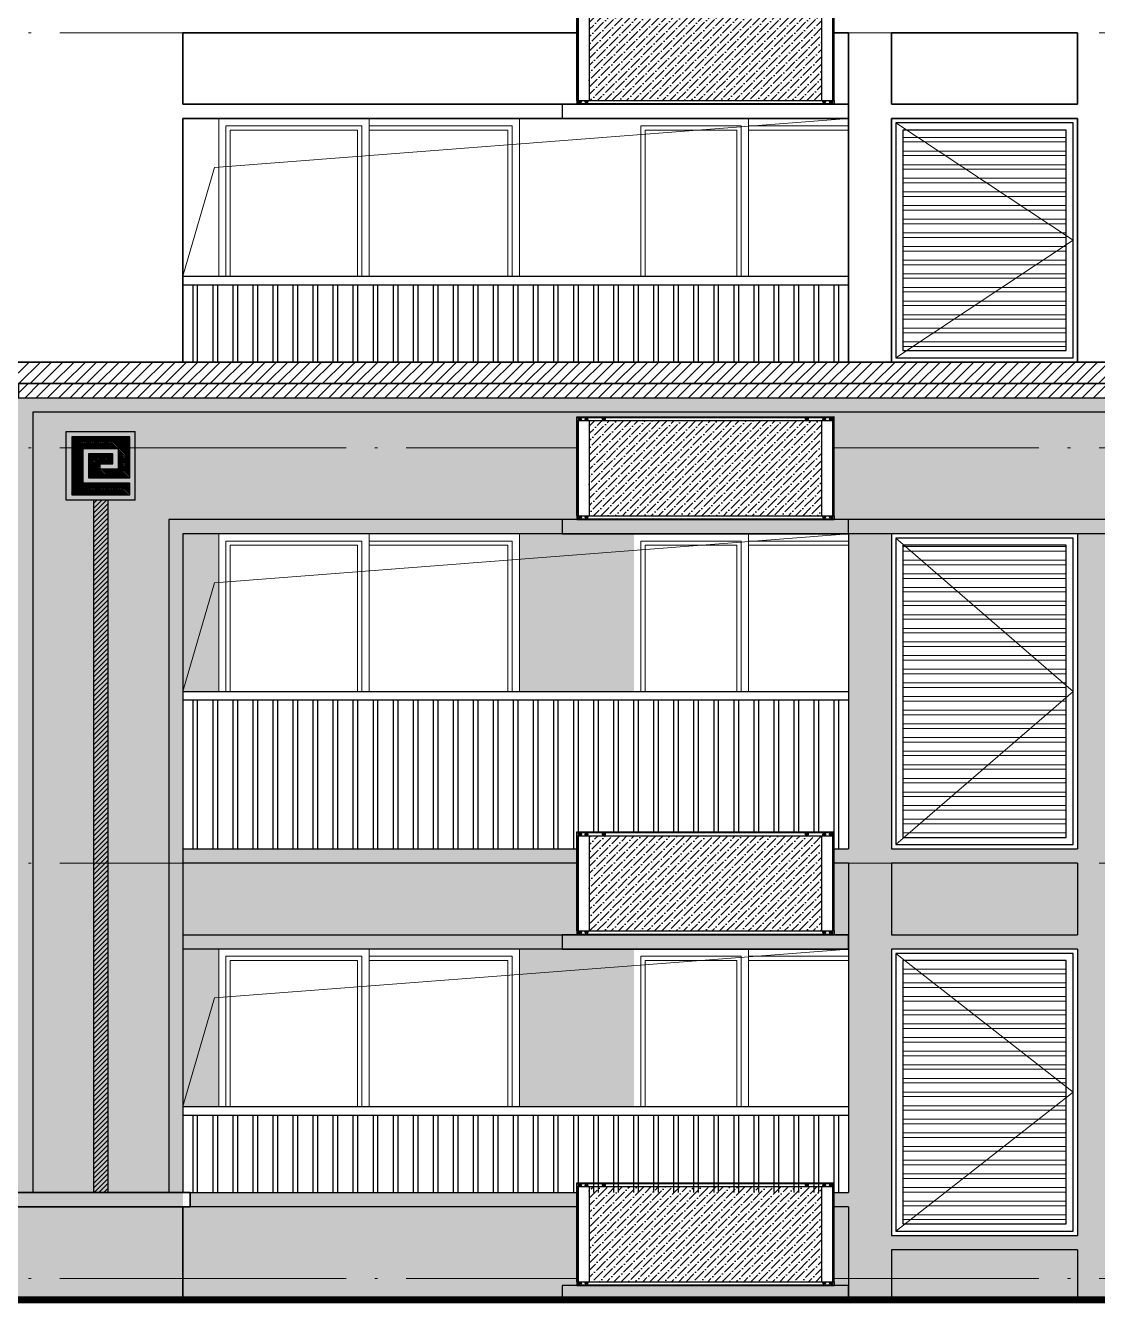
# Model space of a CAD drawing. Extents: x -518115 to 389031, y -209821 to 1628073.
# Drawn here: x 40917 to 48406, y 123274 to 132199 of the extents above; entities that cross this region are included whole.
import ezdxf
from ezdxf.xclip import XClip

# ---------------------------------------------------------------- set-up
doc = ezdxf.new("R2010")
doc.units = 0
doc.header["$LTSCALE"] = 1000
doc.header["$MEASUREMENT"] = 0
doc.header["$XCLIPFRAME"] = 0
doc.linetypes.add('DOTE', pattern=[2.4200000000000004, 2, -0.2, 0.02, -0.2])
for name, color, linetype in [('3-剖面填充（细）', 250, 'Continuous'), ('5-平立面看线1', 45, 'Continuous'), ('Stair-栏杆', 142, 'Continuous'), ('修改标示', 212, 'Continuous'), ('看线', 251, 'Continuous'), ('立面', 73, 'Continuous')]:
    doc.layers.add(name, color=color, linetype=linetype)
for name, color, linetype, lineweight in [('DOTE', 19, 'DOTE', 9), ('WALL', 9, 'Continuous', 40), ('WINDOW', 144, 'Continuous', 15), ('立面-中轮廓线', 213, 'Continuous', 35), ('立面-普通轮廓', 7, 'Continuous', 18), ('立面-洞口示意', 152, 'Continuous', 13), ('立面-窗', 129, 'Continuous', 30), ('立面-窗开启线', 250, 'Continuous', 13)]:
    doc.layers.add(name, color=color, linetype=linetype, lineweight=lineweight)
pattern_1 = [(180, (-1300.000000000698, -2250.037416705163), (-7.105427357601002e-15, -95.25), []), (180, (-1331.750013714773, -2218.287402991074), (-7.105427357601002e-15, -95.25), [])]

# ---------------------------------------------------------------- blocks, each defined once
blk = doc.blocks.new('A$C6E765447')
at = {"layer": '3-剖面填充（细）'}
h = blk.add_hatch(dxfattribs=at)
h.set_pattern_fill('ANSI31', color=251, scale=5)
h.set_pattern_definition([(45, (0, 0), (-5.612660075668221, 5.612660075668221), [])])
h.paths.add_polyline_path([(752.4873256832362, 98.34558459406254), (752.488500122385, 501.7472126909997), (347.5151471169665, 501.7472126909997), (347.5151471169665, 216.5989486103435), (634.9753073384053, 216.5980891659856), (634.9759096482303, 383.8731053103693), (465.0597000622656, 383.8735327089671), (465.0594519505976, 314.8372825471452), (554.621606254601, 314.8370157694444), (554.6215028543957, 276.4907131245126), (427.4766364826356, 276.4910335540771), (427.4770903480239, 421.8491470410954), (672.5587241169998, 421.8485611676006), (672.5579672014575, 178.2518236484611), (347.5151471169665, 178.2525947944113), (347.5151471169665, 98.34674059426987)])
at = {"layer": '立面'}
for p, q in [((309.9311556662433, 60.00056258006953), (309.9324931035517, 540.0905675082467)), ((790.070138166775, 540.07518442336), (309.9324931035517, 540.0905675082467)), ((790.0688443301478, 59.9992481044028), (790.070138166775, 540.07518442336)), ((347.514283454977, 216.5989486129256), (347.5151471169665, 501.7472126909997)), ((347.5151471169665, 501.7472126909997), (752.4885001661023, 501.7622289133724)), ((752.4885001661023, 501.7622289133724), (752.4873256832361, 98.34558459406253)), ((427.4770903480239, 421.8491470410954), (427.4766364826355, 276.4910335540771)), ((672.5587241169997, 421.8485611676006), (427.4770903480239, 421.8491470410954)), ((465.0594519505976, 314.8372825471452), (465.0597000622656, 383.8735327089671)), ((465.0597000622656, 383.8735327089671), (634.9759096482303, 383.8731053103693)), ((634.9759096482303, 383.8731053103693), (634.9753073384054, 216.5980891659856)), ((672.5579672014574, 178.2518236484611), (672.5587241169997, 421.8485611676006)), ((427.4766364826355, 276.4910335540771), (554.6215028543957, 276.4907131245127)), ((554.6216062546009, 314.8370157694444), (465.0594519505976, 314.8372825471452)), ((554.6215028543957, 276.4907131245127), (554.6216062546009, 314.8370157694444)), ((634.9753073384054, 216.5980891659856), (347.514283454977, 216.5989486129256)), ((347.5139713321114, 98.3467405976262), (347.5141790736234, 178.2525947967079)), ((752.4873256832361, 98.34558459406253), (347.5139713321114, 98.3467405976262)), ((347.5141790736234, 178.2525947967079), (672.5579672014574, 178.2518236484611)), ((309.9311556662433, 60.00056258006953), (790.0688443301478, 59.9992481044028))]:
    blk.add_line(p, q, dxfattribs=at)
blk = doc.blocks.new('A$C36833A54')
at = {"layer": '立面-窗开启线', "ltscale": 0.5, "true_color": 0x88471b}
h = blk.add_hatch(dxfattribs=at)
h.set_pattern_fill('ANSI32', color=36, scale=20, angle=135)
h.set_pattern_definition(pattern_1)
edge = h.paths.add_edge_path()
edge.add_line((-80, -41.00314468541183), (-80.00000000069849, -1920.037416705163))
edge.add_line((-80.00000000069849, -1920.037416705163), (-1213.078702175291, -1920.037416705163))
edge.add_line((-1220.000000000698, -1920.037416705163), (-1220, -80))
edge.add_line((-1220, -80), (-80, -80))
at = {"layer": '立面-普通轮廓'}
blk.add_lwpolyline([(-1300.000000000698, -2000.037416705163), (-6.984919309616089e-10, -2000.037416705163), (0, 0), (-1300, 0)], close=True, dxfattribs=at)
at = {"layer": '立面-窗'}
for points in [[(-1270.000000000698, -1970.037416705163), (-30.00000000069849, -1970.037416705163), (-30, -30), (-1270, -30)], [(-1220.000000000698, -1920.037416705163), (-80.00000000069849, -1920.037416705163), (-80, -80), (-1220, -80)]]:
    blk.add_lwpolyline(points, close=True, dxfattribs=at)
at = {"layer": '立面-窗开启线', "ltscale": 0.5}
blk.add_lwpolyline([(-1270, -30), (-29.99999999965075, -1000.018708352582), (-1269.999999999651, -1970.037416705512)], dxfattribs=at)
blk = doc.blocks.new('GDGTFHFHFGHB')
at = {"layer": '立面-中轮廓线'}
for points in [[(453966.5855202381, 35276.0000000002), (449316.5855039455, 35275.99999999977)], [(455566.5855061849, 35275.99999999832), (454266.5855063038, 35275.9999999982)]]:
    blk.add_lwpolyline(points, dxfattribs=at)
blk = doc.blocks.new('A$C74FB5F66')
at = {"layer": '立面-窗开启线', "ltscale": 0.5, "true_color": 0x88471b}
h = blk.add_hatch(dxfattribs=at)
h.set_pattern_fill('ANSI32', color=36, scale=20, angle=135)
h.set_pattern_definition(pattern_1)
edge = h.paths.add_edge_path()
edge.add_line((-80, -41.00314468541183), (-80.00000000069849, -1620.037416705163))
edge.add_line((-80.00000000069849, -1620.037416705163), (-1220.000000000698, -1620.037416705163))
edge.add_line((-1220.000000000698, -1614.431850321605), (-1220, -80))
edge.add_line((-1220, -80), (-80, -80))
at = {"layer": '立面-普通轮廓'}
blk.add_lwpolyline([(-1300.000000000698, -1700.037416705163), (-6.984919309616089e-10, -1700.037416705163), (0, 0), (-1300, 0)], close=True, dxfattribs=at)
at = {"layer": '立面-窗'}
for points in [[(-1270.000000000698, -1670.037416705163), (-30.00000000069849, -1670.037416705163), (-30, -30), (-1270, -30)], [(-1220.000000000698, -1620.037416705163), (-80.00000000069849, -1620.037416705163), (-80, -80), (-1220, -80)]]:
    blk.add_lwpolyline(points, close=True, dxfattribs=at)
at = {"layer": '立面-窗开启线', "ltscale": 0.5}
blk.add_lwpolyline([(-1270, -30), (-29.99999999953434, -850.0187083532765), (-1269.999999999651, -1670.037416705512)], dxfattribs=at)
blk = doc.blocks.new('A$C41BE1890')
at = {"layer": 'WINDOW'}
blk.add_line((-1050.000142690842, 2299.999999992666), (-1050.000142690842, 0), dxfattribs=at)
for points in [[(-2050.000285381684, 2249.999999992666), (-1100.000142690784, 2249.999999992608), (-1100.000142690784, 49.99999999994179), (-2050.000285381684, 50)], [(-49.99999999988358, 2249.999999992666), (-1050.000142690784, 2249.999999992608), (-1050.000142690784, 49.99999999994179), (-49.99999999988358, 50)]]:
    blk.add_lwpolyline(points, close=True, dxfattribs=at)
at = {"layer": 'WINDOW', "color": 250}
blk.add_lwpolyline([(-2020.000285381684, 2219.999999992666), (-1130.000142690784, 2219.999999992608), (-1130.000142690784, 79.99999999994179), (-2020.000285381684, 80)], close=True, dxfattribs=at)
blk.add_lwpolyline([(-1050.000142690842, 80), (-79.99999999988358, 80), (-79.99999999988358, 2219.999999992666), (-1050.000142690842, 2219.999999992666)], dxfattribs=at)
at = {"layer": '立面-普通轮廓'}
blk.add_lwpolyline([(-2100.000285381684, 2299.999999992666), (0, 2299.999999992666), (0, 0), (-2100.000285381684, 0)], close=True, dxfattribs=at)
blk = doc.blocks.new('A$C28396737')
at = {"layer": 'WINDOW'}
blk.add_line((-800.000142690842, 2299.999999992666), (-800.000142690842, 0), dxfattribs=at)
for points in [[(-1550.000285381684, 2249.999999992666), (-850.0001426907838, 2249.999999992608), (-850.0001426907838, 49.99999999994179), (-1550.000285381684, 50)], [(-49.99999999988358, 2249.999999992666), (-800.0001426907838, 2249.999999992608), (-800.0001426907838, 49.99999999994179), (-49.99999999988358, 50)]]:
    blk.add_lwpolyline(points, close=True, dxfattribs=at)
at = {"layer": 'WINDOW', "color": 250}
blk.add_lwpolyline([(-1520.000285381684, 2219.999999992666), (-880.0001426907838, 2219.999999992608), (-880.0001426907838, 79.99999999994179), (-1520.000285381684, 80)], close=True, dxfattribs=at)
blk.add_lwpolyline([(-800.000142690842, 80), (-79.99999999988358, 80), (-79.99999999988358, 2219.999999992666), (-800.000142690842, 2219.999999992666)], dxfattribs=at)
at = {"layer": '立面-普通轮廓'}
blk.add_lwpolyline([(-1600.000285381684, 2299.999999992666), (0, 2299.999999992666), (0, 0), (-1600.000285381684, 0)], close=True, dxfattribs=at)
blk = doc.blocks.new('A$C0FC9229A')
at = {"color": 164}
blk.add_wipeout([(1079.579837211702, 1056.4612844407857), (1079.0798372109443, 1056.961284441528), (-922.9201627899898, 1056.9612844389592), (-923.4201627882102, 1056.4612844407295), (-923.4201627881281, 1026.9612844414949), (-921.9201627881267, 1026.9612844417134), (-921.9201627881266, 286.96128444166413), (-923.4201627881263, 286.96128444170995), (-923.4201627882101, 257.4612844426099), (-922.92016278999, 256.96128444438006), (1079.0798372109446, 256.96128444187), (1079.5798372117024, 257.4612844426122), (1079.5798372118738, 286.9612844416141), (1078.0798372118734, 286.961284441712), (1078.0798372118734, 1026.9612844416044), (1079.5798372118675, 1026.9612844419455)], dxfattribs=at).translate(0, 0, -1e-08).dxf.layer = 'WALL'
h = blk.add_hatch()
h.set_pattern_fill('ANSI36', color=164, scale=25, style=0)
h.set_pattern_definition([(45, (0, 0), (21.04747528375584, 77.17407604043804), [99.21875, -19.84375, 0, -19.84375])])
h.paths.add_polyline_path([(982.5813084756956, 286.9612844416974), (982.5813084756956, 1026.961284441697), (-825.9216340542771, 1026.961284441671), (-825.9216340542771, 286.9612844416711)])
for p, q in [((-923.4201627881266, 1026.96128444167), (-923.4201627881266, 1056.461284440738)), ((-923.4201627881266, 1056.461284440738), (-922.9201627899893, 1056.461284440738)), ((-923.4201627881266, 1051.754177659896), (1079.579837211873, 1051.754177659925)), ((-923.4201627881266, 1026.96128444167), (1079.579837211873, 1026.961284441699)), ((-922.9201627899893, 1056.961284441553), (1079.079837210942, 1056.961284441582)), ((-922.9201627899893, 1026.96128444167), (-922.9201627899893, 1056.961284441553)), ((-922.9201627899893, 1056.814837830636), (1079.079837210942, 1056.814837830665)), ((-922.9201627899893, 1052.107731049909), (1079.079837210942, 1052.107731049939)), ((-921.9201627881266, 286.9612844416697), (-921.9201627881266, 1026.96128444167)), ((-921.5666091800667, 1026.96128444167), (-921.5666091800667, 286.9613622748584)), ((-921.0716340537183, 286.9612844416697), (-921.0716340537183, 1026.96128444167)), ((-912.068080663681, 1026.96128444167), (-912.068080663681, 286.9612844416697)), ((-911.9201627885923, 1056.814837830636), (-911.9201627885923, 1026.96128444167)), ((-911.7145272712223, 1026.96128444167), (-911.7145272712223, 286.9612844416697)), ((-896.9201627885923, 1039.848035787727), (-899.4201627899893, 1038.404660114698)), ((-899.4201627899893, 1038.404660114698), (-899.4201627899893, 1035.517908768525)), ((-899.4201627899893, 1035.517908768525), (-896.9201627885923, 1034.074533095496)), ((-896.9201627885923, 1029.606468328537), (-896.9201627885923, 1044.316100554686)), ((-894.4201627899893, 1038.404660114698), (-896.9201627885923, 1039.848035787727)), ((-896.9201627885923, 1034.074533095496), (-894.4201627899893, 1035.517908768525)), ((-894.4201627899893, 1035.517908768525), (-894.4201627899893, 1038.404660114698)), ((-846.9201627885923, 1039.848035787727), (-849.4201627899893, 1038.404660114698)), ((-849.4201627899893, 1038.404660114698), (-849.4201627899893, 1035.517908768525)), ((-849.4201627899893, 1035.517908768525), (-846.9201627885923, 1034.074533095496)), ((-846.9201627885923, 1029.606468328537), (-846.9201627885923, 1044.316100554686)), ((-844.4201627899893, 1038.404660114698), (-846.9201627885923, 1039.848035787727)), ((-846.9201627885923, 1034.074533095496), (-844.4201627899893, 1035.517908768525)), ((-844.4201627899893, 1035.517908768525), (-844.4201627899893, 1038.404660114698)), ((-826.4216340524144, 1026.96128444167), (-826.4216340524144, 286.9612844416697)), ((-825.9216340542771, 1026.96128444167), (-825.9216340542771, 286.9612844416697)), ((-719.7339139464311, 1044.642090430745), (-703.1064116298221, 1044.642090430745)), ((-719.7339139464311, 1034.852737898735), (-703.1064116298221, 1034.852737898735)), ((-711.4201627881266, 1054.099483286176), (-711.4201627881266, 1025.40696208764)), ((859.2660860535689, 1044.642090430774), (875.8935883701779, 1044.642090430774)), ((859.2660860535689, 1034.852737898764), (875.8935883701779, 1034.852737898764)), ((867.5798372118734, 1054.099483286205), (867.5798372118734, 1025.406962087669)), ((982.5813084756956, 1026.961284441699), (982.5813084756956, 286.9612844416988)), ((1003.079837209545, 1039.848035787756), (1000.579837210942, 1038.404660114727)), ((1000.579837210942, 1038.404660114727), (1000.579837210942, 1035.517908768554)), ((1000.579837210942, 1035.517908768554), (1003.079837209545, 1034.074533095525)), ((1003.079837209545, 1029.606468328566), (1003.079837209545, 1044.316100554715)), ((1005.579837210942, 1038.404660114727), (1003.079837209545, 1039.848035787756)), ((1003.079837209545, 1034.074533095525), (1005.579837210942, 1035.517908768554)), ((1005.579837210942, 1035.517908768554), (1005.579837210942, 1038.404660114727)), ((1053.079837211873, 1039.848035787756), (1050.579837210942, 1038.404660114727)), ((1050.579837210942, 1038.404660114727), (1050.579837210942, 1035.517908768554)), ((1050.579837210942, 1035.517908768554), (1053.079837211873, 1034.074533095525)), ((1053.079837209545, 1029.606468328566), (1053.079837209545, 1044.316100554715)), ((1055.579837210942, 1038.404660114727), (1053.079837211873, 1039.848035787756)), ((1053.079837211873, 1034.074533095525), (1055.579837210942, 1035.517908768554)), ((1055.579837210942, 1035.517908768554), (1055.579837210942, 1038.404660114727)), ((1067.874201694503, 1026.961284441699), (1067.874201694503, 286.9612844416988)), ((1068.079837211873, 1056.961284441582), (1068.079837211873, 1026.961284441699)), ((1068.227755086962, 1026.961284441699), (1068.227755086962, 286.9612844416988)), ((1077.231308476999, 286.9612844416988), (1077.231308476999, 1026.961284441699)), ((1077.726283603348, 1026.961284441699), (1077.726283603348, 286.9613622748875)), ((1078.079837211873, 286.9612844416988), (1078.079837211873, 1026.961284441699)), ((1079.079837210942, 1026.961284441699), (1079.079837210942, 1056.961284441582)), ((1079.579837211873, 1056.461284440767), (1079.079837210942, 1056.461284440767)), ((1079.579837211873, 1026.961284441699), (1079.579837211873, 1056.461284440767)), ((-923.4201627881266, 286.9612844416697), (1079.579837211873, 286.9612844416988)), ((-923.4201627881266, 286.9612844416697), (-923.4201627881266, 257.461284442601)), ((-923.4201627881266, 262.1683912233275), (1079.579837211873, 262.1683912233566)), ((-923.4201627881266, 257.461284442601), (-922.9201627899893, 257.461284442601)), ((-922.9201627899893, 286.9612844416697), (-922.9201627899893, 256.9612844417861)), ((-922.9201627899893, 261.8148378334299), (1079.079837210942, 261.814837833459)), ((-922.9201627899893, 257.107731052587), (1079.079837210942, 257.1077310526161)), ((-922.9201627899893, 256.9612844417861), (1079.079837210942, 256.9612844418152)), ((-921.9201627881266, 286.9612844416697), (-825.9216340542771, 286.9612844416697)), ((-911.9201627885923, 257.107731052587), (-911.9201627885923, 286.9612844416697)), ((-899.4201627899893, 278.4046601146983), (-896.9201627885923, 279.8480357878434)), ((-899.4201627899893, 275.5179087686411), (-899.4201627899893, 278.4046601146983)), ((-896.9201627885923, 274.0745330956124), (-899.4201627899893, 275.5179087686411)), ((-896.9201627885923, 284.3161005548027), (-896.9201627885923, 269.6064683286531)), ((-896.9201627885923, 279.8480357878434), (-894.4201627899893, 278.4046601146983)), ((-894.4201627899893, 275.5179087686411), (-896.9201627885923, 274.0745330956124)), ((-894.4201627899893, 278.4046601146983), (-894.4201627899893, 275.5179087686411)), ((-849.4201627899893, 278.4046601146983), (-846.9201627885923, 279.8480357878434)), ((-849.4201627899893, 275.5179087686411), (-849.4201627899893, 278.4046601146983)), ((-846.9201627885923, 274.0745330956124), (-849.4201627899893, 275.5179087686411)), ((-846.9201627885923, 284.3161005548027), (-846.9201627885923, 269.6064683286531)), ((-846.9201627885923, 279.8480357878434), (-844.4201627899893, 278.4046601146983)), ((-844.4201627899893, 275.5179087686411), (-846.9201627885923, 274.0745330956124)), ((-844.4201627899893, 278.4046601146983), (-844.4201627899893, 275.5179087686411)), ((1000.579837210942, 278.4046601148439), (1003.079837209545, 279.8480357878725)), ((1000.579837210942, 275.5179087686702), (1000.579837210942, 278.4046601148439)), ((1003.079837209545, 274.0745330956415), (1000.579837210942, 275.5179087686702)), ((1003.079837209545, 284.3161005548318), (1003.079837209545, 269.6064683286822)), ((1003.079837209545, 279.8480357878725), (1005.579837210942, 278.4046601148439)), ((1005.579837210942, 275.5179087686702), (1003.079837209545, 274.0745330956415)), ((1005.579837210942, 278.4046601148439), (1005.579837210942, 275.5179087686702)), ((1050.579837210942, 278.4046601148439), (1053.079837211873, 279.8480357878725)), ((1050.579837210942, 275.5179087686702), (1050.579837210942, 278.4046601148439)), ((1053.079837211873, 274.0745330956415), (1050.579837210942, 275.5179087686702)), ((1053.079837209545, 284.3161005548318), (1053.079837209545, 269.6064683286822)), ((1053.079837211873, 279.8480357878725), (1055.579837210942, 278.4046601148439)), ((1055.579837210942, 275.5179087686702), (1053.079837211873, 274.0745330956415)), ((1055.579837210942, 278.4046601148439), (1055.579837210942, 275.5179087686702)), ((1068.079837211873, 256.9612844418152), (1068.079837211873, 286.9612844416988)), ((1079.079837210942, 286.9612844416988), (1079.079837210942, 256.9612844418152)), ((1079.579837211873, 257.4612844426301), (1079.079837210942, 257.4612844426301)), ((1079.579837211873, 286.9612844416988), (1079.579837211873, 257.4612844426301))]:
    blk.add_line(p, q, dxfattribs=at)
for points in [[(-923.4201627881266, 1051.754177659896), (-923.382646670565, 1051.888544058689), (-923.2743637273088, 1052.003718933818), (-923.1117844744585, 1052.080736328644), (-922.9201627899893, 1052.107731049909)], [(1079.579837211873, 1051.754177659925), (1079.541776977945, 1051.889476683282), (1079.433390601072, 1052.004177660274), (1079.271178926341, 1052.080818401126), (1079.079837210942, 1052.107731049939)], [(-923.4201627881266, 262.1683912233275), (-923.382646670565, 262.0340248246503), (-923.2743637273088, 261.9188499495212), (-923.1117844744585, 261.8418325546954), (-922.9201627899893, 261.8148378334299)], [(1079.579837211873, 262.1683912233566), (1079.541776977945, 262.0330922001158), (1079.433390601072, 261.9183912230073), (1079.271178926341, 261.8417504822719), (1079.079837210942, 261.814837833459)]]:
    blk.add_lwpolyline(points, dxfattribs=at)
for centre, radius in [((-896.9201627885923, 1036.96128444167), 9.999999999959998), ((-896.9201627885923, 1036.96128444167), 9.499999999199998), ((-846.9201627885923, 1036.96128444167), 9.999999999959998), ((-846.9201627885923, 1036.96128444167), 9.499999999199998), ((1003.079837209545, 1036.961284441699), 9.999999999959998), ((1003.079837209545, 1036.961284441699), 9.499999999199998), ((1053.079837211873, 1036.961284441699), 9.999999999959998), ((1053.079837211873, 1036.961284441699), 9.499999999199998), ((-896.9201627885923, 276.9612844416697), 9.999999999959998), ((-896.9201627885923, 276.9612844416697), 9.499999999199998), ((-846.9201627885923, 276.9612844416697), 9.999999999959998), ((-846.9201627885923, 276.9612844416697), 9.499999999199998), ((1003.079837209545, 276.9612844416988), 9.999999999959998), ((1003.079837209545, 276.9612844416988), 9.499999999199998), ((1053.079837211873, 276.9612844416988), 9.999999999959998), ((1053.079837211873, 276.9612844416988), 9.499999999199998)]:
    blk.add_circle(centre, radius, dxfattribs=at)
for centre, radius, start, end in [((-922.9201627899893, 1056.461284440738), 0.4999999982210284, 90, 180), ((-719.9783924506046, 1039.74741416474), 4.900778049206776, 87.14057591316207, 272.8594240868379), ((-702.8619331256486, 1039.74741416474), 4.900778049206776, 267.1405759131621, 92.85942408683792), ((859.0216075493954, 1039.747414164769), 4.900778049206776, 87.14057591316207, 272.8594240868379), ((876.1380668743514, 1039.747414164769), 4.900778049206776, 267.1405759131621, 92.85942408683792), ((1079.079837210942, 1056.461284440767), 0.5000000007600001, 0, 90), ((-922.9201627899893, 257.461284442601), 0.4999999982210284, 180, 270), ((1079.079837210942, 257.4612844426301), 0.5000000007600001, 270, 0)]:
    blk.add_arc(centre, radius, start, end, dxfattribs=at)
blk = doc.blocks.new('A$C12A941BB')
at = {"layer": '立面-窗开启线', "ltscale": 0.5, "true_color": 0x88471b}
h = blk.add_hatch(dxfattribs=at)
h.set_pattern_fill('ANSI32', color=36, scale=20, angle=135)
h.set_pattern_definition([(180, (-6.984919309616089e-10, -2250.037416705163), (-7.105427357601002e-15, -95.25), []), (180, (-31.75001371477265, -2218.287402991074), (-7.105427357601002e-15, -95.25), [])])
edge = h.paths.add_edge_path()
edge.add_line((1220, -41.00314468541183), (1219.999999999302, -2120.037416705163))
edge.add_line((1219.999999999302, -2120.037416705163), (79.99999999930151, -2120.037416705163))
edge.add_line((79.99999999930151, -2114.000000000553), (80, -80))
edge.add_line((80, -80), (1220, -80))
at = {"layer": '立面-普通轮廓'}
blk.add_lwpolyline([(-6.984919309616089e-10, -2200.037416705163), (1299.999999999302, -2200.037416705163), (1300, 0), (0, 0)], close=True, dxfattribs=at)
at = {"layer": '立面-窗'}
for points in [[(29.99999999930151, -2170.037416705163), (1269.999999999302, -2170.037416705163), (1270, -30), (30, -30)], [(79.99999999930151, -2120.037416705163), (1219.999999999302, -2120.037416705163), (1220, -80), (80, -80)]]:
    blk.add_lwpolyline(points, close=True, dxfattribs=at)
at = {"layer": '立面-窗开启线', "ltscale": 0.5}
blk.add_lwpolyline([(30, -30), (1270.000000000349, -1100.018708352582), (30.00000000034925, -2170.037416705512)], dxfattribs=at)
blk = doc.blocks.new('hfhfthfthf')
at = {"layer": 'Stair-栏杆'}
for p, q in [((424316.5786998163, 36475.99991834373), (428966.5787161089, 36475.99991834373)), ((424316.5786998163, 36415.99991834466), (428966.5787161089, 36415.99991834466))]:
    blk.add_line(p, q, dxfattribs=at)
for points in [[(424386.5786998165, 35376), (424386.5786998165, 36415.99991834466)], [(424416.5786998165, 36415.99991834466), (424416.5786998165, 35376)], [(424526.5786998165, 35376), (424526.5786998165, 36415.99991834466)], [(424556.5786998165, 36415.99991834466), (424556.5786998165, 35376)], [(424666.5786998165, 35376), (424666.5786998165, 36415.99991834466)], [(424696.5786998165, 36415.99991834466), (424696.5786998165, 35376)], [(424806.5786998165, 35376), (424806.5786998165, 36415.99991834466)], [(424836.5786998165, 36415.99991834466), (424836.5786998165, 35376)], [(424946.5786998165, 35376), (424946.5786998165, 36415.99991834466)], [(424976.5786998165, 36415.99991834466), (424976.5786998165, 35376)], [(425086.5786998165, 35376), (425086.5786998165, 36415.99991834466)], [(425116.5786998165, 36415.99991834466), (425116.5786998165, 35376)], [(425226.5786998165, 35376), (425226.5786998165, 36415.99991834466)], [(425256.5786998165, 36415.99991834466), (425256.5786998165, 35376)], [(425366.5786998165, 35376), (425366.5786998165, 36415.99991834466)], [(425396.5786998165, 36415.99991834466), (425396.5786998165, 35376)], [(425506.5786998165, 35376), (425506.5786998165, 36415.99991834466)], [(425536.5786998165, 36415.99991834466), (425536.5786998165, 35376)], [(425646.5786998165, 35376), (425646.5786998165, 36415.99991834466)], [(425676.5786998165, 36415.99991834466), (425676.5786998165, 35376)], [(425786.5786998165, 35376), (425786.5786998165, 36415.99991834466)], [(425816.5786998165, 36415.99991834466), (425816.5786998165, 35376)], [(425926.5786998165, 35376), (425926.5786998165, 36415.99991834466)], [(425956.5786998165, 36415.99991834466), (425956.5786998165, 35376)], [(426066.5786998165, 35376), (426066.5786998165, 36415.99991834466)], [(426096.5786998165, 36415.99991834466), (426096.5786998165, 35376)], [(426206.5786998165, 35376), (426206.5786998165, 36415.99991834466)], [(426236.5786998165, 36415.99991834466), (426236.5786998165, 35376)], [(426346.5786998165, 35376), (426346.5786998165, 36415.99991834466)], [(426376.5786998165, 36415.99991834466), (426376.5786998165, 35376)], [(426486.5786998165, 35376), (426486.5786998165, 36415.99991834466)], [(426516.5786998165, 36415.99991834466), (426516.5786998165, 35376)], [(426626.5786998165, 35376), (426626.5786998165, 36415.99991834466)], [(426656.5786998165, 36415.99991834466), (426656.5786998165, 35376)], [(426766.5786998165, 35376), (426766.5786998165, 36415.99991834466)], [(426796.5786998165, 36415.99991834466), (426796.5786998165, 35376)], [(426906.5786998165, 35376), (426906.5786998165, 36415.99991834466)], [(426936.5786998165, 36415.99991834466), (426936.5786998165, 35376)], [(427046.5786998165, 35376), (427046.5786998165, 36415.99991834466)], [(427076.5786998165, 36415.99991834466), (427076.5786998165, 35376)], [(427186.5786998165, 35376), (427186.5786998165, 36415.99991834466)], [(427216.5786998165, 36415.99991834466), (427216.5786998165, 35376)], [(427326.5786998165, 35376), (427326.5786998165, 36415.99991834466)], [(427356.5786998165, 36415.99991834466), (427356.5786998165, 35376)], [(427466.5786998165, 35376), (427466.5786998165, 36415.99991834466)], [(427496.5786998165, 36415.99991834466), (427496.5786998165, 35376)], [(427606.5786998165, 35376), (427606.5786998165, 36415.99991834466)], [(427636.5786998165, 36415.99991834466), (427636.5786998165, 35376)], [(427746.5786998165, 35376), (427746.5786998165, 36415.99991834466)], [(427776.5786998165, 36415.99991834466), (427776.5786998165, 35376)], [(427886.5786998165, 35376), (427886.5786998165, 36415.99991834466)], [(427916.5786998165, 36415.99991834466), (427916.5786998165, 35376)], [(428026.5786998165, 35376), (428026.5786998165, 36415.99991834466)], [(428056.5786998165, 36415.99991834466), (428056.5786998165, 35376)], [(428166.5786998165, 35376), (428166.5786998165, 36415.99991834466)], [(428196.5786998165, 36415.99991834466), (428196.5786998165, 35376)], [(428306.5786998165, 35376), (428306.5786998165, 36415.99991834466)], [(428336.5786998165, 36415.99991834466), (428336.5786998165, 35376)], [(428446.5786998165, 35376), (428446.5786998165, 36415.99991834466)], [(428476.5786998165, 36415.99991834466), (428476.5786998165, 35376)], [(428586.5786998165, 35376), (428586.5786998165, 36415.99991834466)], [(428616.5786998165, 36415.99991834466), (428616.5786998165, 35376)], [(428726.5786998165, 35376), (428726.5786998165, 36415.99991834466)], [(428756.5786998165, 36415.99991834466), (428756.5786998165, 35376)], [(428866.5786998165, 35376), (428866.5786998165, 36415.99991834466)], [(428896.5786998165, 36415.99991834466), (428896.5786998165, 35376)]]:
    blk.add_lwpolyline(points, dxfattribs=at)

msp = doc.modelspace()

# ---------------------------------------------------------------- hatches: boundary and pattern name
at = {"layer": '3-剖面填充（细）'}
h = msp.add_hatch(dxfattribs=at)
h.set_pattern_fill('ANSI31', color=256, scale=35)
h.set_pattern_definition([(45, (-405399.9999656666, 85272.63961436524), (-39.28862052967754, 39.28862052967754), [])])
h.paths.add_polyline_path([(15716.57873716863, 129698.6396143651), (60916.58548628382, 129698.6396143522), (60916.58548628376, 129848.6396143593), (15716.57873716857, 129848.6396143655)])
h = msp.add_hatch(dxfattribs=at)
h.set_pattern_fill('ANSI31', color=256, scale=35)
h.set_pattern_definition([(45, (-405249.9999656666, 85122.63961436524), (-39.28862052967754, 39.28862052967754), [])])
h.paths.add_polyline_path([(15866.57873716863, 129598.6396143651), (60766.58548628382, 129598.6396143522), (60766.58548628376, 129698.6396143593), (15866.57873716857, 129698.6396143655)])
h = msp.add_hatch(dxfattribs=at)
h.set_pattern_fill('混凝土', color=251, scale=40)
h.set_pattern_definition([(49.99999999999999, (-395385.9999999654, 99772.63961436594), (286.9040730403014, -25.10085399303804), [30, -330]), (355, (-395385.9999999654, 99772.63961436594), (-55.50053344520001, 300.8768534800047), [24, -264]), (100.4514, (-395362.0913279654, 99770.5478783659), (231.4037526856086, 275.7758168243814), [25.496076, -280.4568448]), (46.18420000000001, (-395385.9999999654, 99852.63961436594), (426.8964194502578, -66.20760573160723), [45, -495]), (96.6356, (-395350.4253019654, 99847.12229156593), (373.8650822194813, 389.6471483601767), [38.2441152, -420.6852]), (351.1842, (-395385.9999999654, 99852.63961436594), (373.8647780534509, 389.6474403701299), [36, -396]), (21, (-395345.9999999654, 99832.63961436594), (238.7628208473847, -161.0475562661355), [30, -330]), (326.0000000000001, (-395345.9999999654, 99832.63961436594), (97.32613276863269, 290.0600180187412), [24, -264]), (71.4514, (-395326.1031067654, 99819.21897196595), (336.089051432596, 129.012198683981), [25.496076, -280.4568448]), (37.50000000000001, (-395385.9999999654, 99772.63961436594), (4.863942126916267, 133.1575415325246), [0, -260.8, 0, -268, 0, -265]), (7.499999999999999, (-395385.9999999654, 99772.63961436594), (105.2278149768594, 157.7646847529441), [0, -152.8, 0, -254.8, 0, -101]), (327.5, (-395475.1999999654, 99772.63961436594), (213.5289744689636, -9.021948693751902), [0, -100, 0, -312, 0, -414]), (317.5, (-395515.1999999654, 99772.63961436594), (233.2744677369545, 40.04199293292709), [0, -130, 0, -207.2, 0, -294])])
h.paths.add_polyline_path([(40616.57868825464, 128648.6396143747), (38816.57188375125, 128648.6396143747), (38816.57188375125, 126448.6396124545), (40616.57868825464, 126448.6396124545)], flags=16)
h.paths.add_polyline_path([(48566.57840177155, 125748.6396143737), (50166.57868717407, 125748.6396143737), (50166.57868717407, 124048.6396143737), (48566.57840177155, 124048.6396143737)], flags=16)
h.paths.add_polyline_path([(48566.5786871704, 128648.6396143737), (50166.57868717407, 128648.6396143737), (50166.57868717407, 126948.6396143737), (48566.5786871704, 126948.6396143737)], flags=16)
h.paths.add_polyline_path([(46966.57868747512, 125748.6396143721), (48266.57868747442, 125748.6396143721), (48266.57868747442, 123748.6021976669), (46966.57868747512, 123748.6021976669)], flags=16)
h.paths.add_polyline_path([(46966.57868759474, 128648.639614374), (48266.57868759404, 128648.639614374), (48266.57868759404, 126448.6396143716), (46966.57868759474, 126448.6396143716)], flags=16)
h.paths.add_polyline_path([(42266.57840262359, 125748.6396143661), (42266.57840262359, 124648.6395327097), (42016.5786852357, 124648.6395327097), (42016.5786852357, 124048.6396143737), (42066.57868521486, 124048.6396143946), (42066.57868521486, 123948.639614374), (42016.5786852357, 123948.639614374), (42016.57868511067, 124048.6396133967), (46666.57870140334, 124048.6396133967), (46666.57870152837, 125748.6396143739), (45166.48498517461, 125748.6396143661), (45166.48498517461, 124648.6395327097), (44366.57868800528, 124648.6395327097), (44366.57868800522, 125748.6396143737)], flags=16)
h.paths.add_polyline_path([(42266.57840262359, 128648.6396143661), (42266.57840262353, 127548.6395327171), (42016.5786852357, 127548.6395327163), (42016.5786852357, 126448.6396143732), (46666.57870152837, 126448.6396143732), (46666.57870152837, 128648.639614374), (45166.48498517461, 128648.639614374), (45166.48498517461, 127548.6395327171), (44366.57868800528, 127548.6395327171), (44366.57868800528, 128648.6396143735)], flags=16)
h.paths.add_polyline_path([(38816.57840287272, 125748.6396143737), (40616.57868825441, 125748.6396143737), (40616.57868825441, 124048.6396143737), (38816.57840287272, 124048.6396143737)], flags=16)
h.paths.add_polyline_path([(53066.57898832118, 125748.6396143737), (51466.57870291866, 125748.6396143737), (51466.57870291866, 124048.6396143737), (53066.57898832118, 124048.6396143737)], flags=16)
h.paths.add_polyline_path([(53066.57870292233, 128648.6396143737), (51466.57870291866, 128648.6396143737), (51466.57870291866, 126948.6396143737), (53066.57870292233, 126948.6396143737)], flags=16)
h.paths.add_polyline_path([(54666.57870261761, 125748.6396143721), (53366.57870261831, 125748.6396143721), (53366.57870261831, 123748.6021976669), (54666.57870261761, 123748.6021976669)], flags=16)
h.paths.add_polyline_path([(54666.57870249799, 128648.639614374), (53366.57870249869, 128648.639614374), (53366.57870249869, 126448.6396143716), (54666.57870249799, 126448.6396143716)], flags=16)
h.paths.add_polyline_path([(59366.57898746914, 125748.6396143661), (59366.57898746914, 124648.6395327097), (59616.57870485703, 124648.6395327097), (59616.57870485703, 124048.6396143737), (59566.57870487787, 124048.6396143946), (59566.57870487787, 123948.639614374), (59616.57870485703, 123948.639614374), (59616.57870485703, 124048.6396143657), (54966.57868856436, 124048.6396143657), (54966.57868856436, 125748.6396143739), (56466.67240491812, 125748.6396143661), (56466.67240491812, 124648.6395327097), (57266.57870208746, 124648.6395327097), (57266.57870208751, 125748.6396143737)], flags=16)
h.paths.add_polyline_path([(59366.57898746914, 128648.6396143661), (59366.5789874692, 127548.6395327171), (59616.57870485703, 127548.6395327163), (59616.57870485703, 126448.6396143732), (54966.57868856436, 126448.6396143732), (54966.57868856436, 128648.639614374), (56466.67240491812, 128648.639614374), (56466.67240491812, 127548.6395327171), (57266.57870208746, 127548.6395327171), (57266.57870208746, 128648.6396143735)], flags=16)
h.paths.add_polyline_path([(62816.57898722001, 125748.6396143737), (61016.57870183833, 125748.6396143737), (61016.57870183833, 124048.6396143737), (62816.57898722001, 124048.6396143737)], flags=16)
h.paths.add_polyline_path([(36016.57871645322, 128648.6396143747), (37816.58552095661, 128648.6396143747), (37816.58552095661, 126448.6396124545), (36016.57871645322, 126448.6396124545)], flags=16)
h.paths.add_polyline_path([(28066.57900293631, 125748.6396143737), (26466.57871753379, 125748.6396143737), (26466.57871753379, 124048.6396143737), (28066.57900293631, 124048.6396143737)], flags=16)
h.paths.add_polyline_path([(28066.57871753746, 128648.6396143737), (26466.57871753379, 128648.6396143737), (26466.57871753379, 126948.6396143737), (28066.57871753746, 126948.6396143737)], flags=16)
h.paths.add_polyline_path([(29666.57871723274, 125748.6396143721), (28366.57871723344, 125748.6396143721), (28366.57871723344, 123748.6021976669), (29666.57871723274, 123748.6021976669)], flags=16)
h.paths.add_polyline_path([(29666.57871711312, 128648.639614374), (28366.57871711382, 128648.639614374), (28366.57871711382, 126448.6396143716), (29666.57871711312, 126448.6396143716)], flags=16)
h.paths.add_polyline_path([(34366.57900208427, 125748.6396143661), (34366.57900208427, 124648.6395327097), (34616.57871947216, 124648.6395327097), (34616.57871947216, 124048.6396143737), (34566.578719493, 124048.6396143946), (34566.578719493, 123948.639614374), (34616.57871947216, 123948.639614374), (34616.57871947211, 124048.639614366), (29966.57870317943, 124048.639614366), (29966.57870317949, 125748.6396143739), (31466.67241953325, 125748.6396143661), (31466.67241953325, 124648.6395327097), (32266.57871670258, 124648.6395327097), (32266.57871670264, 125748.6396143737)], flags=16)
h.paths.add_polyline_path([(34366.57900208427, 128648.6396143661), (34366.57900208433, 127548.6395327171), (34616.57871947216, 127548.6395327163), (34616.57871947216, 126448.6396143732), (29966.57870317949, 126448.6396143732), (29966.57870317949, 128648.639614374), (31466.67241953325, 128648.639614374), (31466.67241953325, 127548.6395327171), (32266.57871670258, 127548.6395327171), (32266.57871670258, 128648.6396143735)], flags=16)
h.paths.add_polyline_path([(37816.57900183514, 125748.6396143737), (36016.57871645346, 125748.6396143737), (36016.57871645346, 124048.6396143737), (37816.57900183514, 124048.6396143737)], flags=16)
h.paths.add_polyline_path([(23566.57841638668, 125748.6396143737), (25166.5787017892, 125748.6396143737), (25166.5787017892, 124048.6396143737), (23566.57841638668, 124048.6396143737)], flags=16)
h.paths.add_polyline_path([(23566.57870178553, 128648.6396143737), (25166.5787017892, 128648.6396143737), (25166.5787017892, 126948.6396143737), (23566.57870178553, 126948.6396143737)], flags=16)
h.paths.add_polyline_path([(21966.57870209025, 125748.6396143721), (23266.57870208955, 125748.6396143721), (23266.57870208955, 123748.6021976669), (21966.57870209025, 123748.6021976669)], flags=16)
h.paths.add_polyline_path([(21966.57870220987, 128648.639614374), (23266.57870220917, 128648.639614374), (23266.57870220917, 126448.6396143716), (21966.57870220987, 126448.6396143716)], flags=16)
h.paths.add_polyline_path([(17266.57841723872, 125748.6396143661), (17266.57841723872, 124648.6395327097), (17016.57869985083, 124648.6395327097), (17016.57869985083, 124048.6396143737), (17066.57869982999, 124048.6396143946), (17066.57869982999, 123948.639614374), (17016.57869985083, 123948.639614374), (17016.5786997258, 124048.6396133967), (21666.57871601847, 124048.6396133967), (21666.5787161435, 125748.6396143739), (20166.48499978974, 125748.6396143661), (20166.48499978974, 124648.6395327097), (19366.57870262041, 124648.6395327097), (19366.57870262035, 125748.6396143737)], flags=16)
h.paths.add_polyline_path([(17266.57841723872, 128648.6396143661), (17266.57841723866, 127548.6395327171), (17016.57869985083, 127548.6395327163), (17016.57869985083, 126448.6396143732), (21666.5787161435, 126448.6396143732), (21666.5787161435, 128648.639614374), (20166.48499978974, 128648.639614374), (20166.48499978974, 127548.6395327171), (19366.57870262041, 127548.6395327171), (19366.57870262041, 128648.6396143735)], flags=16)
h.paths.add_polyline_path([(13816.57841748785, 125748.6396143737), (15616.57870286953, 125748.6396143737), (15616.57870286953, 124048.6396143737), (13816.57841748785, 124048.6396143737)], flags=16)
h.paths.add_polyline_path([(13216.57856014982, 126398.6396143734), (13216.57856014976, 125848.6396143737), (13066.57884553139, 125848.6396143737), (13066.57884553139, 125748.6396143737), (13216.57884553133, 125748.6396143737), (13216.57884553133, 124048.6396143737), (13066.5787028406, 124048.6396143737), (13066.5787028406, 123948.6396143737), (13216.5787406973, 123948.6396056376), (13216.5787028406, 123298.6396143734), (63416.57870217226, 123298.6396143734), (63416.57870217238, 123948.6396143737), (63566.58552061161, 123948.6396143737), (63566.58552061161, 124048.6396143737), (63416.57870217226, 124048.6396143737), (63416.58552061161, 125748.6396143737), (63566.58537792083, 125748.6396143737), (63566.58537792083, 125848.6396143737), (63416.58552061161, 125848.6396143737), (63416.57884455804, 126398.6396143734), (60766.5786675394, 126398.6396143734), (60766.5786675394, 129598.6396143729), (15866.57873716846, 129598.6396143729), (15866.57873716846, 126398.6396143734)])
h = msp.add_hatch(dxfattribs=at)
h.set_pattern_fill('ANSI31', color=256, scale=15)
h.set_pattern_definition([(45, (-126579.6897450978, 1400.730858798488), (-16.83798022700466, 16.83798022700466), [])])
h.paths.add_polyline_path([(41391.58561137231, 124048.6396143663), (41491.58562246396, 124048.6396143663), (41491.58692448644, 128883.5939703826), (41391.58691339055, 128883.5939389442)])

# ---------------------------------------------------------------- linework, layer by layer
msp.add_line((15866.57873716846, 129598.6396143655), (60766.58548628382, 129598.6396143655), dxfattribs=at)
at = {"layer": '3-剖面填充（细）', "color": 252, "true_color": 0x939598}
msp.add_lwpolyline([(59716.58552360139, 124048.6396143663), (59716.58552360139, 128748.6396143661), (41916.58550398005, 128748.6396143661), (41916.58550398005, 124048.6396143663)], dxfattribs=at)
at = {"layer": '5-平立面看线1', "color": 1, "ltscale": 0.8, "const_width": 50}
msp.add_lwpolyline([(64516.57870186737, 123298.6396143659), (12116.57870284049, 123298.6396143659)], dxfattribs=at)
at = {"layer": 'DOTE', "linetype": 'DOTE'}
for p, q in [((12116.57870284072, 132148.6396143659), (64516.57870186737, 132148.6396143661)), ((12116.57870284072, 129248.6396143659), (64516.57870186737, 129248.6396143661)), ((12116.57870284072, 126348.6396143659), (64516.57870186737, 126348.6396143661)), ((12116.57870284072, 123448.6396143659), (64516.57870186737, 123448.6396143661))]:
    msp.add_line(p, q, dxfattribs=at)
at = {"layer": 'Stair-栏杆'}
for p, q in [((42016.58550398005, 130448.6395327097), (46666.58552027273, 130448.6395327097)), ((42016.58550398005, 130388.6395327106), (46666.58552027273, 130388.6395327106)), ((42016.58550398005, 124648.6395327097), (46666.58552027273, 124648.6395327097)), ((42016.58550398005, 124588.6395327106), (46666.58552027273, 124588.6395327106))]:
    msp.add_line(p, q, dxfattribs=at)
for points in [[(42086.58550398028, 129848.6396143655), (42086.58550398028, 130388.6395327106)], [(42116.58550398028, 130388.6395327106), (42116.58550398028, 129848.6396143655)], [(42226.58550398028, 129848.6396143655), (42226.58550398028, 130388.6395327106)], [(42256.58550398028, 130388.6395327106), (42256.58550398028, 129848.6396143655)], [(42366.58550398028, 129848.6396143655), (42366.58550398028, 130388.6395327106)], [(42396.58550398028, 130388.6395327106), (42396.58550398028, 129848.6396143655)], [(42506.58550398028, 129848.6396143655), (42506.58550398028, 130388.6395327106)], [(42536.58550398028, 130388.6395327106), (42536.58550398028, 129848.6396143655)], [(42646.58550398028, 129848.6396143655), (42646.58550398028, 130388.6395327106)], [(42676.58550398028, 130388.6395327106), (42676.58550398028, 129848.6396143655)], [(42786.58550398028, 129848.6396143655), (42786.58550398028, 130388.6395327106)], [(42816.58550398028, 130388.6395327106), (42816.58550398028, 129848.6396143655)], [(42926.58550398028, 129848.6396143655), (42926.58550398028, 130388.6395327106)], [(42956.58550398028, 130388.6395327106), (42956.58550398028, 129848.6396143655)], [(43066.58550398028, 129848.6396143655), (43066.58550398028, 130388.6395327106)], [(43096.58550398028, 130388.6395327106), (43096.58550398028, 129848.6396143655)], [(43206.58550398028, 129848.6396143655), (43206.58550398028, 130388.6395327106)], [(43236.58550398028, 130388.6395327106), (43236.58550398028, 129848.6396143655)], [(43346.58550398028, 129848.6396143655), (43346.58550398028, 130388.6395327106)], [(43376.58550398028, 130388.6395327106), (43376.58550398028, 129848.6396143655)], [(43486.58550398028, 129848.6396143655), (43486.58550398028, 130388.6395327106)], [(43516.58550398028, 130388.6395327106), (43516.58550398028, 129848.6396143655)], [(43626.58550398028, 129848.6396143655), (43626.58550398028, 130388.6395327106)], [(43656.58550398028, 130388.6395327106), (43656.58550398028, 129848.6396143655)], [(43766.58550398028, 129848.6396143655), (43766.58550398028, 130388.6395327106)], [(43796.58550398028, 130388.6395327106), (43796.58550398028, 129848.6396143655)], [(43906.58550398028, 129848.6396143655), (43906.58550398028, 130388.6395327106)], [(43936.58550398028, 130388.6395327106), (43936.58550398028, 129848.6396143655)], [(44046.58550398028, 129848.6396143655), (44046.58550398028, 130388.6395327106)], [(44076.58550398028, 130388.6395327106), (44076.58550398028, 129848.6396143655)], [(44186.58550398028, 129848.6396143655), (44186.58550398028, 130388.6395327106)], [(44216.58550398028, 130388.6395327106), (44216.58550398028, 129848.6396143655)], [(44326.58550398028, 129848.6396143655), (44326.58550398028, 130388.6395327106)], [(44356.58550398028, 130388.6395327106), (44356.58550398028, 129848.6396143655)], [(44466.58550398028, 129848.6396143655), (44466.58550398028, 130388.6395327106)], [(44496.58550398028, 130388.6395327106), (44496.58550398028, 129848.6396143655)], [(44606.58550398028, 129848.6396143655), (44606.58550398028, 130388.6395327106)], [(44636.58550398028, 130388.6395327106), (44636.58550398028, 129848.6396143655)], [(44746.58550398028, 129848.6396143655), (44746.58550398028, 130388.6395327106)], [(44776.58550398028, 130388.6395327106), (44776.58550398028, 129848.6396143655)], [(44886.58550398028, 129848.6396143655), (44886.58550398028, 130388.6395327106)], [(44916.58550398028, 130388.6395327106), (44916.58550398028, 129848.6396143655)], [(45026.58550398028, 129848.6396143655), (45026.58550398028, 130388.6395327106)], [(45056.58550398028, 130388.6395327106), (45056.58550398028, 129848.6396143655)], [(45166.58550398028, 129848.6396143655), (45166.58550398028, 130388.6395327106)], [(45196.58550398028, 130388.6395327106), (45196.58550398028, 129848.6396143655)], [(45306.58550398028, 129848.6396143655), (45306.58550398028, 130388.6395327106)], [(45336.58550398028, 130388.6395327106), (45336.58550398028, 129848.6396143655)], [(45446.58550398028, 129848.6396143655), (45446.58550398028, 130388.6395327106)], [(45476.58550398028, 130388.6395327106), (45476.58550398028, 129848.6396143655)], [(45586.58550398028, 129848.6396143655), (45586.58550398028, 130388.6395327106)], [(45616.58550398028, 130388.6395327106), (45616.58550398028, 129848.6396143655)], [(45726.58550398028, 129848.6396143655), (45726.58550398028, 130388.6395327106)], [(45756.58550398028, 130388.6395327106), (45756.58550398028, 129848.6396143655)], [(45866.58550398028, 129848.6396143655), (45866.58550398028, 130388.6395327106)], [(45896.58550398028, 130388.6395327106), (45896.58550398028, 129848.6396143655)], [(46006.58550398028, 129848.6396143655), (46006.58550398028, 130388.6395327106)], [(46036.58550398028, 130388.6395327106), (46036.58550398028, 129848.6396143655)], [(46146.58550398028, 129848.6396143655), (46146.58550398028, 130388.6395327106)], [(46176.58550398028, 130388.6395327106), (46176.58550398028, 129848.6396143655)], [(46286.58550398028, 129848.6396143655), (46286.58550398028, 130388.6395327106)], [(46316.58550398028, 130388.6395327106), (46316.58550398028, 129848.6396143655)], [(46426.58550398028, 129848.6396143655), (46426.58550398028, 130388.6395327106)], [(46456.58550398028, 130388.6395327106), (46456.58550398028, 129848.6396143655)], [(46566.58550398028, 129848.6396143655), (46566.58550398028, 130388.6395327106)], [(46596.58550398028, 130388.6395327106), (46596.58550398028, 129848.6396143655)], [(42086.58550398028, 124048.6396143659), (42086.58550398028, 124588.6395327106)], [(42116.58550398028, 124588.6395327106), (42116.58550398028, 124048.6396143659)], [(42226.58550398028, 124048.6396143659), (42226.58550398028, 124588.6395327106)], [(42256.58550398028, 124588.6395327106), (42256.58550398028, 124048.6396143659)], [(42366.58550398028, 124048.6396143659), (42366.58550398028, 124588.6395327106)], [(42396.58550398028, 124588.6395327106), (42396.58550398028, 124048.6396143659)], [(42506.58550398028, 124048.6396143659), (42506.58550398028, 124588.6395327106)], [(42536.58550398028, 124588.6395327106), (42536.58550398028, 124048.6396143659)], [(42646.58550398028, 124048.6396143659), (42646.58550398028, 124588.6395327106)], [(42676.58550398028, 124588.6395327106), (42676.58550398028, 124048.6396143659)], [(42786.58550398028, 124048.6396143659), (42786.58550398028, 124588.6395327106)], [(42816.58550398028, 124588.6395327106), (42816.58550398028, 124048.6396143659)], [(42926.58550398028, 124048.6396143659), (42926.58550398028, 124588.6395327106)], [(42956.58550398028, 124588.6395327106), (42956.58550398028, 124048.6396143659)], [(43066.58550398028, 124048.6396143659), (43066.58550398028, 124588.6395327106)], [(43096.58550398028, 124588.6395327106), (43096.58550398028, 124048.6396143659)], [(43206.58550398028, 124048.6396143659), (43206.58550398028, 124588.6395327106)], [(43236.58550398028, 124588.6395327106), (43236.58550398028, 124048.6396143659)], [(43346.58550398028, 124048.6396143659), (43346.58550398028, 124588.6395327106)], [(43376.58550398028, 124588.6395327106), (43376.58550398028, 124048.6396143659)], [(43486.58550398028, 124048.6396143659), (43486.58550398028, 124588.6395327106)], [(43516.58550398028, 124588.6395327106), (43516.58550398028, 124048.6396143659)], [(43626.58550398028, 124048.6396143659), (43626.58550398028, 124588.6395327106)], [(43656.58550398028, 124588.6395327106), (43656.58550398028, 124048.6396143659)], [(43766.58550398028, 124048.6396143659), (43766.58550398028, 124588.6395327106)], [(43796.58550398028, 124588.6395327106), (43796.58550398028, 124048.6396143659)], [(43906.58550398028, 124048.6396143659), (43906.58550398028, 124588.6395327106)], [(43936.58550398028, 124588.6395327106), (43936.58550398028, 124048.6396143659)], [(44046.58550398028, 124048.6396143659), (44046.58550398028, 124588.6395327106)], [(44076.58550398028, 124588.6395327106), (44076.58550398028, 124048.6396143659)], [(44186.58550398028, 124048.6396143659), (44186.58550398028, 124588.6395327106)], [(44216.58550398028, 124588.6395327106), (44216.58550398028, 124048.6396143659)], [(44326.58550398028, 124048.6396143659), (44326.58550398028, 124588.6395327106)], [(44356.58550398028, 124588.6395327106), (44356.58550398028, 124048.6396143659)], [(44466.58550398028, 124048.6396143659), (44466.58550398028, 124588.6395327106)], [(44496.58550398028, 124588.6395327106), (44496.58550398028, 124048.6396143659)], [(44606.58550398028, 124048.6396143659), (44606.58550398028, 124588.6395327106)], [(44636.58550398028, 124588.6395327106), (44636.58550398028, 124048.6396143659)]]:
    msp.add_lwpolyline(points, dxfattribs=at)
at = {"layer": '看线', "color": 30}
for p, q in [((46666.58552027273, 128648.6396143661), (46666.58552027273, 126448.6396143657)), ((46966.58550633909, 128648.6396143645), (46966.58550633909, 126448.6396143641)), ((48266.58550621948, 128648.6396143646), (48266.58550621948, 126448.6396143641)), ((46666.58552027273, 126348.6396143659), (46666.58552027273, 124048.6396143657)), ((46966.58550633909, 126348.6396143659), (46966.58550633909, 125848.6396143645)), ((48266.58550621948, 126348.6396143659), (48266.58550621948, 125848.6396143645)), ((46966.58550633909, 125748.6396143645), (46966.58550633909, 123748.6396143641)), ((48266.58550621948, 125748.6396143646), (48266.58550621948, 123748.6396143641)), ((46666.58552027273, 123948.6396143656), (46666.58552027273, 123298.6396143654)), ((46966.58550633839, 123648.6396143636), (46966.58550633839, 123298.6396143654)), ((48266.58550621948, 123648.6396143642), (48266.58550621948, 123298.6396143641))]:
    msp.add_line(p, q, dxfattribs=at)
for points in [[(59616.58552360139, 124048.6396143663), (59616.58552360139, 128648.6396143661), (42016.58550398005, 128648.6396143661), (42016.58550398005, 124048.6396143663)], [(42016.58550398005, 126448.6396143657), (46666.58552027273, 126448.6396143657)], [(46966.58550633839, 126448.6396143641), (48266.58550621948, 126448.6396143641)], [(46666.58552027273, 126348.6396143662), (42016.58550398005, 126348.6396143657)], [(48266.58550621948, 126348.6396143642), (46966.58550633839, 126348.6396143641)], [(42016.58550398005, 125848.6396143661), (46666.58552027273, 125848.6396143661)], [(46966.58550633839, 125848.6396143645), (48266.58550621948, 125848.6396143645)], [(46666.58552027273, 125748.6396143665), (42016.58550398005, 125748.6396143661)], [(48266.58550621948, 125748.6396143646), (46966.58550633839, 125748.6396143645)], [(42066.58550395921, 124048.6396124486), (46666.58552027273, 124048.6396143657)], [(46666.58552027273, 123948.6396143662), (42066.58550400089, 123948.6396143865)], [(46966.58550633839, 123748.6396143641), (48266.58550621948, 123748.6396143641)], [(48266.58550621948, 123648.6396143642), (46966.58550633839, 123648.6396143641)]]:
    msp.add_lwpolyline(points, dxfattribs=at)
at = {"layer": '立面'}
for p, q in [((41391.5856028393, 128883.5938177746), (41391.58565123519, 124048.6396143663)), ((41491.5856028393, 128883.5938177746), (41491.58565123531, 124048.6396143663))]:
    msp.add_line(p, q, dxfattribs=at)
at = {"layer": '立面-中轮廓线'}
for p, q in [((42016.58550398005, 132148.6396143659), (42016.58550398005, 131648.6396143661)), ((46666.58552027273, 132148.6396143659), (46666.58552027273, 129848.6396143655)), ((46966.58550633909, 132148.6396143659), (46966.58550633909, 131648.6396143645)), ((48266.58550621948, 132148.6396143659), (48266.58550621948, 131648.6396143645)), ((42016.58550398005, 131548.6396143661), (42016.58550398005, 129848.6396143655)), ((46966.58550633909, 131548.6396143645), (46966.58550633909, 129848.6396143655)), ((48266.58550621948, 131548.6396143646), (48266.58550621948, 129848.6396143655))]:
    msp.add_line(p, q, dxfattribs=at)
at = {"layer": '立面-中轮廓线', "color": 2}
msp.add_line((40716.58554129768, 129698.6396143655), (60916.58548628376, 129698.6396143577), dxfattribs=at)
at = {"layer": '立面-中轮廓线'}
for points in [[(42016.58550398005, 131648.6396143661), (46666.58552027273, 131648.6396143661)], [(46966.58550633839, 131648.6396143645), (48266.58550621948, 131648.6396143645)], [(46666.58552027273, 131548.6396143665), (42016.58550398005, 131548.6396143661)], [(48266.58550621948, 131548.6396143646), (46966.58550633839, 131548.6396143645)]]:
    msp.add_lwpolyline(points, dxfattribs=at)
at = {"layer": '立面-中轮廓线', "color": 2}
for points in [[(60766.58548628376, 129598.6396143655), (60766.58548628376, 129698.6396143655), (60916.58548628376, 129698.6396143655), (60916.58548628382, 129848.6396143655), (40716.58554129768, 129848.6396143655), (40716.58554129768, 129698.6396143655), (40866.58554129768, 129698.6396143655), (40866.58554129768, 129598.6396143655)], [(42016.58550398005, 123948.6396143665), (42016.58550398005, 123298.6396143659)]]:
    msp.add_lwpolyline(points, dxfattribs=at)
msp.add_lwpolyline([(42066.58550395921, 124048.6396143663), (40816.58551889198, 124048.6396143663), (40816.58551889198, 123948.6396143663), (42066.58550400089, 123948.6396143665)], close=True, dxfattribs=at)
at = {"layer": '立面-洞口示意'}
for points in [[(42016.58550398028, 130448.6395327097), (42236.05508659827, 131207.3985955601), (46666.58552027273, 131548.6396143665)], [(42016.58550398028, 127548.6395327097), (42236.05508659827, 128307.3985955601), (46666.58552027273, 128648.6396143665)], [(42016.58550398023, 124648.6395327097), (42236.05508659827, 125407.3985955601), (46666.58552027273, 125748.6396143665)]]:
    msp.add_lwpolyline(points, dxfattribs=at)

# ---------------------------------------------------------------- block references
for name, p in [('GDGTFHFHFGHB', (-407299.9999999654, 96872.63961436594)), ('A$C74FB5F66', (48266.58550622017, 131548.6770310706)), ('A$C12A941BB', (46966.58550633909, 128648.6396143665)), ('hfhfthfthf', (-382299.9931958362, 91072.63961436594)), ('A$C36833A54', (48266.58550621948, 125748.6770310693))]:
    msp.add_blockref(name, p)
ref = msp.add_blockref('A$C41BE1890', (44366.58550674963, 129248.6396143659))
XClip(ref).set_block_clipping_path([(-2100.000285381684, 1199.9999183437394), (0, 2299.9999999926586)])
ref = msp.add_blockref('A$C28396737', (46766.49208930065, 129248.6396143659))
XClip(ref).set_block_clipping_path([(-1600.0002853815677, 1199.9999183437103), (-99.90656902786577, 2300.0000000003856)])
at = {"xscale": -1}
msp.add_blockref('A$C6E765447', (41991.58705582196, 128823.5940493216), dxfattribs=at)
ref = msp.add_blockref('A$C41BE1890', (44366.58550674963, 126348.6396143659))
XClip(ref).set_block_clipping_path([(-2100.000285381684, 1199.9999183437394), (0, 2299.9999999926586)])
ref = msp.add_blockref('A$C28396737', (46766.49208930065, 126348.6396143659))
XClip(ref).set_block_clipping_path([(-1600.0002853815677, 1199.9999183437103), (-99.90656902786577, 2300.0000000003856)])
ref = msp.add_blockref('A$C41BE1890', (44366.58550674963, 123448.6396143659))
XClip(ref).set_block_clipping_path([(-2100.000285381684, 1199.9999183437394), (0, 2299.9999999926586)])
ref = msp.add_blockref('A$C28396737', (46766.49208930065, 123448.6396143659))
XClip(ref).set_block_clipping_path([(-1600.0002853815677, 1199.9999183437103), (-99.90656902786577, 2300.0000000003856)])

# ---------------------------------------------------------------- next in the draw order: block references
at = {"layer": '修改标示', "ltscale": 2, "xscale": 0.8976916526008281, "yscale": 0.8976916526008281, "zscale": 0.8976916526008281}
for p in [(45596.04505634302, 131417.967614281), (45596.04505634302, 128517.967614281), (45596.04505634302, 125617.967614281)]:
    msp.add_blockref('A$C0FC9229A', p, dxfattribs=at)

# ---------------------------------------------------------------- next in the draw order: linework, layer by layer
at = {"color": 2}
for points in [[(46666.13667444332, 131648.6396143661), (44666.13667444332, 131648.6396143661), (44666.13667444332, 131548.6396143662), (46666.13667444332, 131548.6396143662)], [(46666.13667444332, 128748.6396143661), (44666.13667444332, 128748.6396143661), (44666.13667444332, 128648.6396143662), (46666.13667444332, 128648.6396143662)], [(46666.13667444332, 125848.6396143661), (44666.13667444332, 125848.6396143661), (44666.13667444332, 125748.6396143662), (46666.13667444332, 125748.6396143662)]]:
    msp.add_lwpolyline(points, close=True, dxfattribs=at)
at = {"layer": '看线', "color": 30}
msp.add_lwpolyline([(60666.58548628376, 124048.6396143663), (60666.58548628376, 129498.6396143655), (40966.58554129768, 129498.6396143655), (40966.58554129768, 124048.6396143663)], dxfattribs=at)

# ---------------------------------------------------------------- next in the draw order: block references
at = {"layer": '修改标示', "ltscale": 2, "xscale": 0.8976916526008281, "yscale": 0.8976916526008281, "zscale": 0.8976916526008281}
msp.add_blockref('A$C0FC9229A', (45596.04505634296, 123167.9676142808), dxfattribs=at)

# ---------------------------------------------------------------- next in the draw order: linework, layer by layer
at = {"color": 2}
msp.add_lwpolyline([(46666.13667444326, 123398.6396143658), (44666.13667444326, 123398.6396143658), (44666.13667444326, 123298.6396143659), (46666.13667444326, 123298.6396143659)], close=True, dxfattribs=at)
at = {"layer": 'Stair-栏杆'}
for points in [[(44746.58550398028, 124048.6396143659), (44746.58550398028, 124588.6395327106)], [(44776.58550398028, 124588.6395327106), (44776.58550398028, 124048.6396143659)], [(44886.58550398028, 124048.6396143659), (44886.58550398028, 124588.6395327106)], [(44916.58550398028, 124588.6395327106), (44916.58550398028, 124048.6396143659)], [(45026.58550398028, 124048.6396143659), (45026.58550398028, 124588.6395327106)], [(45056.58550398028, 124588.6395327106), (45056.58550398028, 124048.6396143659)], [(45166.58550398028, 124048.6396143659), (45166.58550398028, 124588.6395327106)], [(45196.58550398028, 124588.6395327106), (45196.58550398028, 124048.6396143659)], [(45306.58550398028, 124048.6396143659), (45306.58550398028, 124588.6395327106)], [(45336.58550398028, 124588.6395327106), (45336.58550398028, 124048.6396143659)], [(45446.58550398028, 124048.6396143659), (45446.58550398028, 124588.6395327106)], [(45476.58550398028, 124588.6395327106), (45476.58550398028, 124048.6396143659)], [(45586.58550398028, 124048.6396143659), (45586.58550398028, 124588.6395327106)], [(45616.58550398028, 124588.6395327106), (45616.58550398028, 124048.6396143659)], [(45726.58550398028, 124048.6396143659), (45726.58550398028, 124588.6395327106)], [(45756.58550398028, 124588.6395327106), (45756.58550398028, 124048.6396143659)], [(45866.58550398028, 124048.6396143659), (45866.58550398028, 124588.6395327106)], [(45896.58550398028, 124588.6395327106), (45896.58550398028, 124048.6396143659)], [(46006.58550398028, 124048.6396143659), (46006.58550398028, 124588.6395327106)], [(46036.58550398028, 124588.6395327106), (46036.58550398028, 124048.6396143659)], [(46146.58550398028, 124048.6396143659), (46146.58550398028, 124588.6395327106)], [(46176.58550398028, 124588.6395327106), (46176.58550398028, 124048.6396143659)], [(46286.58550398028, 124048.6396143659), (46286.58550398028, 124588.6395327106)], [(46316.58550398028, 124588.6395327106), (46316.58550398028, 124048.6396143659)], [(46426.58550398028, 124048.6396143659), (46426.58550398028, 124588.6395327106)], [(46456.58550398028, 124588.6395327106), (46456.58550398028, 124048.6396143659)], [(46566.58550398028, 124048.6396143659), (46566.58550398028, 124588.6395327106)], [(46596.58550398028, 124588.6395327106), (46596.58550398028, 124048.6396143659)]]:
    msp.add_lwpolyline(points, dxfattribs=at)

doc.saveas('drawing.dxf')
